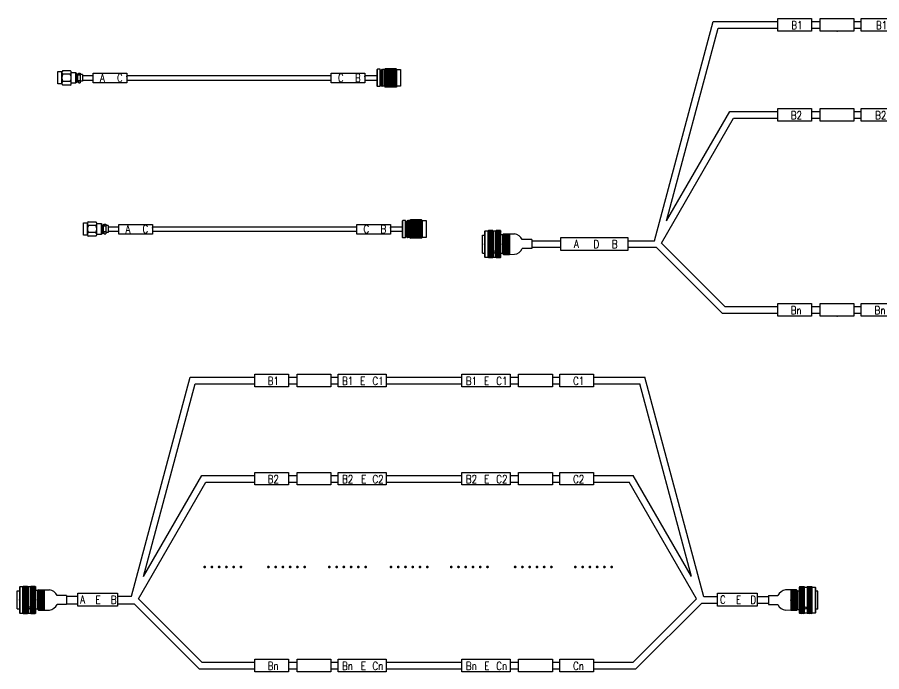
# Model space of a CAD drawing. Header units: inches. Extents: x -3640 to 3889, y -2291 to 954.
# Drawn here: x 1051 to 1591, y -556 to -147 of the extents above; entities that cross this region are included whole.
import ezdxf

# ---------------------------------------------------------------- set-up
doc = ezdxf.new("R2010")
doc.units = ezdxf.units.IN
doc.header["$MEASUREMENT"] = 0
doc.layers.add('C', color=2, linetype='Continuous')
doc.layers.add('VFDL', color=7, linetype='Continuous')
doc.styles.add('HZ', font='txt', dxfattribs={"width": 0.8, "bigfont": 'HZDX'})
doc.styles.add('样式 1', font='')
doc.styles.get('样式 1').set_extended_font_data('SimSun')

# ---------------------------------------------------------------- blocks, each defined once
blk = doc.blocks.new('spdglh')
at = {"lineweight": 30}
for p, q in [((-93.74, 1.46), (-87, 1.46)), ((-66, 2.44), (-66, -2.63)), ((-66, 1.46), (61.73, 1.46)), ((82.73, 2.44), (82.73, -2.63)), ((82.73, 1.46), (90.29, 1.46)), ((-93.74, -1.36), (-87, -1.36)), ((-66, -1.36), (61.73, -1.36)), ((82.73, -1.36), (90.29, -1.36))]:
    blk.add_line(p, q, dxfattribs=at)
for p, q in [((-93.74, 1.46), (-93.74, -1.36)), ((90.29, 1.46), (90.29, -1.36))]:
    blk.add_line(p, q)
for points in [[(-87, 2.97), (-66, 2.97), (-66, -3.13), (-87, -3.13)], [(61.73, 2.97), (82.73, 2.97), (82.73, -3.13), (61.73, -3.13)]]:
    blk.add_lwpolyline(points, close=True, dxfattribs=at)
for p in [(-66, 0.87), (-66, 0.87), (-66, 0.87), (82.73, 0.87), (82.73, 0.87), (82.73, 0.87)]:
    blk.add_point(p, dxfattribs=at)
at = {"style": 'HZ', "width": 0.8}
for s, p in [('A', (-82.86, -2.47)), ('C', (-72.21, -2.47)), ('C', (65.87, -2.47)), ('B', (76.52, -2.47))]:
    blk.add_text(s, height=5, dxfattribs=at).set_placement(p)
blk = doc.blocks.new('spdglh-z1')
at = {"lineweight": 30}
for p, q in [((-4.14, 3.39), (-4.14, -2.06)), ((-4.14, 2.72), (-3.53, 2.72)), ((-3.53, -2.73), (-3.53, 2.72)), ((-3.53, 2.47), (-2.91, 2.47)), ((-2.91, 2.47), (-2.36, 3.02)), ((-2.91, -2.51), (-2.91, 2.47)), ((-1.44, 1.75), (-2.91, 1.75)), ((-2.36, 3.02), (-1.44, 3.02)), ((-2.36, 3.02), (-2.36, 1.75)), ((-1.44, 3.02), (-1.44, -3.06)), ((0, 2.14), (-1.44, 2.14)), ((0, 2.14), (0, -2.14)), ((-4.14, -2.73), (-3.53, -2.73)), ((-3.53, -2.51), (-2.91, -2.51)), ((-1.44, -1.79), (-2.91, -1.79)), ((-2.36, -3.06), (-2.91, -2.51)), ((-2.36, -3.06), (-2.36, -1.79)), ((-2.36, -3.06), (-1.44, -3.06)), ((0, -2.14), (-1.44, -2.14)), ((-1.44, -3.02), (-1.44, -3.02))]:
    blk.add_line(p, q, dxfattribs=at)
at = {"layer": 'C', "color": 0, "lineweight": 30}
for p, q in [((-15.4, 3.94), (-12.93, 3.94)), ((-15.4, -3.8), (-15.4, 3.94)), ((-12.93, 3.39), (-12.93, 3.94)), ((-12.93, -3.34), (-12.93, 3.39)), ((-12.25, 4.55), (-7.68, 4.55)), ((-7.68, 2.29), (-12.25, 2.29)), ((-7, -3.34), (-7, 3.39)), ((-7, 3.39), (-4.14, 3.39)), ((-4.14, -3.34), (-4.14, 3.39)), ((-12.93, -3.8), (-15.4, -3.8)), ((-12.93, -3.34), (-12.93, -3.8)), ((-7.68, -2.23), (-12.25, -2.23)), ((-7.68, -4.49), (-12.25, -4.49)), ((-4.14, -3.34), (-7, -3.34))]:
    blk.add_line(p, q, dxfattribs=at)
for centre, radius, start, end in [((-11.65, 3.42), 1.28, 118.0017, 241.9983), ((-8.82, 0.03), 4.1, 146.5968, 213.4032), ((-8.28, 3.42), 1.28, 298.0017, 61.9983), ((-11.11, 0.03), 4.1, 326.5968, 33.4032), ((-11.65, -3.36), 1.28, 118.0017, 241.9983), ((-8.28, -3.36), 1.28, 298.0017, 61.9983)]:
    blk.add_arc(centre, radius, start, end, dxfattribs=at)
blk = doc.blocks.new('spdglh-y1')
at = {"lineweight": 30}
h = blk.add_hatch(dxfattribs=at)
h.set_pattern_fill('ANSI37', color=256, scale=4, angle=180, style=0)
h.set_pattern_definition([(225, (71.644, 46.64544), (0.3535534, -0.3535534), []), (315, (71.644, 46.64544), (0.3535534, 0.3535534), [])])
h.paths.add_polyline_path([(11.91, 5.7), (5.07, 5.7), (5.07, -5.7), (11.91, -5.7)])
for p, q in [((1.92, 5.43), (0.24, 5.43)), ((0.24, -5.43), (0.24, 5.43)), ((1.92, -5.43), (1.92, 5.43)), ((3.15, -5.43), (3.15, 5.43)), ((0, -5.19), (0, 5.19)), ((1.92, 3.97), (2.74, 3.97)), ((2.74, -5.02), (2.74, 5.02)), ((1.92, -3.97), (2.74, -3.97)), ((1.92, -5.43), (0.24, -5.43))]:
    blk.add_line(p, q, dxfattribs=at)
blk.add_point((2.74, 0), dxfattribs=at)
at = {"layer": 'VFDL', "linetype": 'Continuous', "lineweight": 30}
for p, q in [((0.24, 5.43), (0, 5.19)), ((3.15, 5.43), (2.74, 5.02)), ((3.52, 5.06), (3.15, 5.43)), ((5.07, 5.7), (4.62, 5.24)), ((5.07, -5.7), (5.07, 5.7)), ((11.91, 5.7), (5.07, 5.7)), ((11.91, -5.7), (11.91, 5.7)), ((11.91, 5.7), (12.37, 5.24)), ((3.7, 5.24), (3.52, 5.06)), ((3.52, -5.06), (3.52, 5.06)), ((3.52, 5.06), (3.52, 5.06)), ((3.7, -5.24), (3.7, 5.24)), ((4.62, 5.24), (3.7, 5.24)), ((4.62, -5.24), (4.62, 5.24)), ((12.37, -5.24), (12.37, 5.24)), ((12.37, 5.24), (14.65, 5.24)), ((14.65, 5.24), (14.65, -5.24)), ((0.24, -5.43), (0, -5.19)), ((3.15, -5.43), (2.74, -5.02)), ((3.52, -5.06), (3.15, -5.43)), ((3.7, -5.24), (3.52, -5.06)), ((4.62, -5.24), (3.7, -5.24)), ((4.62, -5.24), (5.07, -5.7)), ((12.37, -5.24), (11.91, -5.7)), ((14.65, -5.24), (12.37, -5.24)), ((11.91, -5.7), (5.07, -5.7))]:
    blk.add_line(p, q, dxfattribs=at)
blk = doc.blocks.new('射频单根连号')
for name, p in [('spdglh-y1', (90.29, 0.05)), ('spdglh-z1', (-93.74, 0.05)), ('spdglh', (0, 0))]:
    blk.add_blockref(name, p)
blk = doc.blocks.new('spltjs')
at = {"lineweight": 30}
for p, q in [((-140.39, 98.59), (-100.01, 98.59)), ((-78.85, 98.59), (-73.55, 98.59)), ((-52.38, 98.59), (-47.84, 98.59)), ((-17.76, 100.43), (-17.76, 92.63)), ((-17.76, 98.59), (29.53, 98.59)), ((59.61, 100.43), (59.61, 92.63)), ((59.61, 98.59), (64.91, 98.59)), ((86.08, 98.59), (90.62, 98.59)), ((111.79, 98.59), (143.85, 98.59)), ((-137.19, 94.42), (-100.01, 94.42)), ((-78.85, 94.42), (-73.55, 94.42)), ((-52.38, 94.42), (-47.84, 94.42)), ((-17.76, 94.42), (29.53, 94.42)), ((59.61, 94.42), (64.91, 94.42)), ((86.08, 94.42), (90.62, 94.42)), ((111.79, 94.42), (140.66, 94.42)), ((-17.76, 39.05), (-17.76, 31.24)), ((59.61, 39.05), (59.61, 31.24)), ((-132.99, 37.2), (-100.01, 37.2)), ((-130.58, 33.04), (-100.01, 33.04)), ((-78.85, 37.2), (-73.55, 37.2)), ((-78.85, 33.04), (-73.55, 33.04)), ((-52.38, 37.2), (-47.84, 37.2)), ((-52.38, 33.04), (-47.84, 33.04)), ((-17.76, 37.2), (29.53, 37.2)), ((-17.76, 33.04), (29.53, 33.04)), ((59.61, 37.2), (64.91, 37.2)), ((59.61, 33.04), (64.91, 33.04)), ((86.08, 37.2), (90.62, 37.2)), ((86.08, 33.04), (90.62, 33.04)), ((111.79, 37.2), (136.45, 37.2)), ((111.79, 33.04), (134.05, 33.04)), ((-217.54, -38.26), (-210.43, -38.26)), ((-217.54, -43.01), (-210.43, -43.01)), ((-185.78, -38.26), (-177.05, -38.26)), ((-185.78, -43.01), (-175.37, -43.01)), ((189.34, -42.75), (179.1, -42.75)), ((189.34, -38.66), (180.63, -38.66)), ((221.02, -38.66), (213.9, -38.66)), ((221.02, -42.75), (213.9, -42.75)), ((-132.99, -79.5), (-100.01, -79.5)), ((-78.85, -79.5), (-73.55, -79.5)), ((-52.38, -79.5), (-47.84, -79.5)), ((-17.76, -77.66), (-17.76, -85.46)), ((-17.76, -79.5), (29.53, -79.5)), ((59.61, -77.66), (59.61, -85.46)), ((59.61, -79.5), (64.91, -79.5)), ((86.08, -79.5), (90.62, -79.5)), ((111.79, -79.5), (136.45, -79.5)), ((-134.71, -83.67), (-100.01, -83.67)), ((-78.85, -83.67), (-73.55, -83.67)), ((-52.38, -83.67), (-47.84, -83.67)), ((-17.76, -83.67), (29.53, -83.67)), ((59.61, -83.67), (64.91, -83.67)), ((86.08, -83.67), (90.62, -83.67)), ((111.79, -83.67), (138.18, -83.67))]:
    blk.add_line(p, q, dxfattribs=at)
for p, q in [((-217.54, -38.26), (-217.54, -43.01)), ((221.02, -38.66), (221.02, -42.75))]:
    blk.add_line(p, q)
at = {"linetype": 'Continuous', "lineweight": 30}
for points in [[(-177.05, -38.26), (-140.39, 98.59)], [(180.63, -38.66), (143.85, 98.59)], [(-169.44, -25.93), (-137.19, 94.42)], [(172.9, -25.93), (140.66, 94.42)], [(-172.65, -39.83), (-130.58, 33.04)], [(-169.44, -25.93), (-132.99, 37.2)], [(176.12, -39.83), (134.05, 33.04)], [(172.9, -25.93), (136.45, 37.2)], [(-175.37, -43.01), (-134.71, -83.67)], [(-172.65, -39.83), (-132.99, -79.5)], [(176.12, -39.83), (136.45, -79.5)], [(179.1, -42.75), (138.18, -83.67)]]:
    blk.add_lwpolyline(points, dxfattribs=at)
at = {"lineweight": 30}
for points in [[(-100.01, 100.43), (-78.85, 100.43), (-78.85, 92.63), (-100.01, 92.63)], [(-73.55, 100.43), (-52.38, 100.43), (-52.38, 92.63), (-73.55, 92.63)], [(-47.84, 100.43), (-17.76, 100.43), (-17.76, 92.63), (-47.84, 92.63)], [(29.53, 100.43), (59.61, 100.43), (59.61, 92.63), (29.53, 92.63)], [(64.91, 100.43), (86.08, 100.43), (86.08, 92.63), (64.91, 92.63)], [(90.62, 100.43), (111.79, 100.43), (111.79, 92.63), (90.62, 92.63)], [(-100.01, 39.05), (-78.85, 39.05), (-78.85, 31.24), (-100.01, 31.24)], [(-73.55, 39.05), (-52.38, 39.05), (-52.38, 31.24), (-73.55, 31.24)], [(-47.84, 39.05), (-17.76, 39.05), (-17.76, 31.24), (-47.84, 31.24)], [(29.53, 39.05), (59.61, 39.05), (59.61, 31.24), (29.53, 31.24)], [(64.91, 39.05), (86.08, 39.05), (86.08, 31.24), (64.91, 31.24)], [(90.62, 39.05), (111.79, 39.05), (111.79, 31.24), (90.62, 31.24)], [(-210.43, -36.3), (-185.78, -36.3), (-185.78, -44.52), (-210.43, -44.52)], [(189.25, -36.3), (213.9, -36.3), (213.9, -44.52), (189.25, -44.52)], [(-100.01, -77.66), (-78.85, -77.66), (-78.85, -85.46), (-100.01, -85.46)], [(-73.55, -77.66), (-52.38, -77.66), (-52.38, -85.46), (-73.55, -85.46)], [(-47.84, -77.66), (-17.76, -77.66), (-17.76, -85.46), (-47.84, -85.46)], [(29.53, -77.66), (59.61, -77.66), (59.61, -85.46), (29.53, -85.46)], [(64.91, -77.66), (86.08, -77.66), (86.08, -85.46), (64.91, -85.46)], [(90.62, -77.66), (111.79, -77.66), (111.79, -85.46), (90.62, -85.46)]]:
    blk.add_lwpolyline(points, close=True, dxfattribs=at)
at = {"lineweight": 20, "style": 'HZ', "width": 0.8}
for s, p in [('B1', (-91.92, 93.73)), ('B1', (-45.44, 93.73)), ('E', (-34.09, 93.73)), ('C1', (-26.45, 93.73)), ('B1', (31.93, 93.73)), ('E', (43.28, 93.73)), ('C1', (50.92, 93.73)), ('C1', (98.9, 93.73)), ('B2', (-91.92, 32.35)), ('B2', (-45.44, 32.35)), ('E', (-33.48, 32.35)), ('C2', (-26.45, 32.35)), ('B2', (31.93, 32.35)), ('E', (43.43, 32.35)), ('C2', (50.92, 32.35)), ('C2', (98.9, 32.35)), ('A', (-209.09, -42.92)), ('E', (-199.51, -43.02)), ('B', (-189.95, -43.02)), ('C', (190.71, -42.92)), ('E', (200.69, -43.02)), ('D', (209.73, -43.02)), ('Bn', (-91.92, -84.36)), ('Bn', (-45.44, -84.36)), ('E', (-33.74, -84.36)), ('Cn', (-26.45, -84.36)), ('Bn', (31.93, -84.36)), ('E', (43.46, -84.36)), ('Cn', (50.92, -84.36)), ('Cn', (98.9, -84.36))]:
    blk.add_text(s, height=5, dxfattribs=at).set_placement(p)
at = {"style": '样式 1'}
for p in [(-133.54, -25.2), (-93.7, -25.2), (-55.62, -25.2), (-17.1, -25.2), (20.53, -25.2), (60.49, -25.2), (98.12, -25.2)]:
    blk.add_text('……', height=10, dxfattribs=at).set_placement(p)
blk = doc.blocks.new('spltjs-z1')
at = {"lineweight": 30}
h = blk.add_hatch(dxfattribs=at)
h.set_pattern_fill('ANSI37', color=256, scale=3, angle=180, style=0)
h.set_pattern_definition([(315, (-27.04582, 8.43554), (-0.265165, -0.265165), []), (225, (-27.04582, 8.43554), (-0.265165, 0.265165), [])])
h.paths.add_polyline_path([(-27.05, -8.44), (-24.38, -8.44), (-24.38, 8.44), (-27.05, 8.44)])
h = blk.add_hatch(dxfattribs=at)
h.set_pattern_fill('ANSI37', color=256, scale=3, angle=180, style=0)
h.set_pattern_definition([(315, (-22.2578, 8.43554), (-0.265165, -0.265165), []), (225, (-22.2578, 8.43554), (-0.265165, 0.265165), [])])
h.paths.add_polyline_path([(-22.26, -8.44), (-19.59, -8.44), (-19.59, 8.44), (-22.26, 8.44)])
for p, q in [((-30.81, 5.63), (-29.5, 5.63)), ((-30.81, -5.63), (-30.81, 5.63)), ((-29.28, 8.16), (-29.5, 7.94)), ((-29.5, 7.94), (-29.5, -7.94)), ((-27.05, 8.44), (-27.32, 8.16)), ((-27.05, -8.44), (-27.05, 8.44)), ((-24.38, 8.44), (-24.1, 8.16)), ((-22.26, 8.44), (-22.54, 8.16)), ((-22.26, -8.44), (-22.26, 8.44)), ((-19.59, 8.44), (-19.31, 8.16)), ((-19.31, -8.16), (-19.31, 8.16)), ((-18.17, 5.84), (-19.31, 5.84)), ((-17.58, 6.43), (-18.17, 5.84)), ((-18.17, 5.84), (-18.17, -5.84)), ((-17.58, 6.43), (-17.58, -6.43)), ((-17.58, 6.43), (-13.98, 6.43)), ((-17.58, 5.93), (-13.98, 5.93)), ((-17.58, 5.47), (-13.98, 5.47)), ((-13.98, 6.43), (-13.98, -6.43)), ((-13.98, 6.43), (-10.76, 6.38)), ((-17.58, 5), (-13.98, 5)), ((-17.58, 4.53), (-13.98, 4.53)), ((-17.58, 4.02), (-13.98, 4.02)), ((-17.58, 3.56), (-13.98, 3.56)), ((-17.58, 3.09), (-13.98, 3.09)), ((-17.58, 2.63), (-13.98, 2.63)), ((-17.58, 2.11), (-13.98, 2.11)), ((-17.58, 1.65), (-13.98, 1.65)), ((-17.58, 1.18), (-13.98, 1.18)), ((-17.58, 0.72), (-13.98, 0.72)), ((-17.58, 0.21), (-13.98, 0.21)), ((0, 2.79), (-5.92, 2.79)), ((0, 2.79), (0, -2.79)), ((-17.58, -0.26), (-13.98, -0.26)), ((-17.58, -0.72), (-13.98, -0.72)), ((-17.58, -1.24), (-13.98, -1.24)), ((-17.58, -1.7), (-13.98, -1.7)), ((-17.58, -2.17), (-13.98, -2.17)), ((-17.58, -2.63), (-13.98, -2.63)), ((-17.58, -3.15), (-13.98, -3.15)), ((-17.58, -3.61), (-13.98, -3.61)), ((-17.58, -4.08), (-13.98, -4.08)), ((-17.58, -4.54), (-13.98, -4.54)), ((-17.58, -5.05), (-13.98, -5.05)), ((0, -2.79), (-5.92, -2.79)), ((-30.81, -5.63), (-29.5, -5.63)), ((-29.5, -7.94), (-29.28, -8.16)), ((-27.32, -8.16), (-27.05, -8.44)), ((-24.1, -8.16), (-24.38, -8.44)), ((-22.54, -8.16), (-22.26, -8.44)), ((-19.31, -8.16), (-19.59, -8.44)), ((-18.17, -5.84), (-19.31, -5.84)), ((-17.58, -6.43), (-18.17, -5.84)), ((-17.58, -5.52), (-13.98, -5.52)), ((-17.58, -5.98), (-13.98, -5.98)), ((-17.58, -6.43), (-13.98, -6.43)), ((-13.98, -6.43), (-10.76, -6.38))]:
    blk.add_line(p, q, dxfattribs=at)
for points in [[(-29.28, -8.16), (-27.32, -8.16), (-27.32, 8.16), (-29.28, 8.16)], [(-27.05, -8.44), (-24.38, -8.44), (-24.38, 8.44), (-27.05, 8.44)], [(-24.1, -8.16), (-22.54, -8.16), (-22.54, 8.16), (-24.1, 8.16)], [(-22.26, -8.44), (-19.59, -8.44), (-19.59, 8.44), (-22.26, 8.44)]]:
    blk.add_lwpolyline(points, close=True, dxfattribs=at)
for centre, radius, start, end in [((-11.63, 0.16), 6.28, 24.7524, 82.1031), ((-23.32, -5.32), 0.854, 23.7022, 156.2978), ((-23.32, -4.63), 0.854, 203.7022, 336.2978), ((-23.32, -4.45), 0.943, 213.9978, 326.0022), ((-11.63, -0.16), 6.28, 277.8969, 335.2476)]:
    blk.add_arc(centre, radius, start, end, dxfattribs=at)
for p in [(-19.31, 0), (-19.31, 0), (-13.98, 0), (-29.5, 0)]:
    blk.add_point(p, dxfattribs=at)
blk = doc.blocks.new('spltjs-y1')
at = {"lineweight": 30}
h = blk.add_hatch(dxfattribs=at)
h.set_pattern_fill('ANSI37', color=256, scale=3, angle=180, style=0)
h.set_pattern_definition([(225, (22.2578, 8.43554), (0.265165, -0.265165), []), (315, (22.2578, 8.43554), (0.265165, 0.265165), [])])
h.paths.add_polyline_path([(22.26, 8.44), (19.59, 8.44), (19.59, -8.44), (22.26, -8.44)])
h = blk.add_hatch(dxfattribs=at)
h.set_pattern_fill('ANSI37', color=256, scale=3, angle=180, style=0)
h.set_pattern_definition([(225, (27.04582, 8.43554), (0.265165, -0.265165), []), (315, (27.04582, 8.43554), (0.265165, 0.265165), [])])
h.paths.add_polyline_path([(27.05, 8.44), (24.38, 8.44), (24.38, -8.44), (27.05, -8.44)])
for p, q in [((13.98, 6.43), (10.76, 6.38)), ((17.58, 6.43), (13.98, 6.43)), ((13.98, 6.43), (13.98, -6.43)), ((17.58, 5.93), (13.98, 5.93)), ((17.58, 5.47), (13.98, 5.47)), ((17.58, 6.43), (18.17, 5.84)), ((17.58, 6.43), (17.58, -6.43)), ((18.17, 5.84), (19.31, 5.84)), ((18.17, 5.84), (18.17, -5.84)), ((19.59, 8.44), (19.31, 8.16)), ((19.31, -8.16), (19.31, 8.16)), ((22.26, -8.44), (22.26, 8.44)), ((22.26, 8.44), (22.54, 8.16)), ((24.38, 8.44), (24.1, 8.16)), ((27.05, -8.44), (27.05, 8.44)), ((27.05, 8.44), (27.32, 8.16)), ((29.28, 8.16), (29.5, 7.94)), ((29.5, 7.94), (29.5, -7.94)), ((30.81, 5.63), (29.5, 5.63)), ((30.81, -5.63), (30.81, 5.63)), ((0, 2.79), (5.92, 2.79)), ((0, 2.79), (0, -2.79)), ((17.58, 5), (13.98, 5)), ((17.58, 4.53), (13.98, 4.53)), ((17.58, 4.02), (13.98, 4.02)), ((17.58, 3.56), (13.98, 3.56)), ((17.58, 3.09), (13.98, 3.09)), ((17.58, 2.63), (13.98, 2.63)), ((17.58, 2.11), (13.98, 2.11)), ((17.58, 1.65), (13.98, 1.65)), ((17.58, 1.18), (13.98, 1.18)), ((17.58, 0.72), (13.98, 0.72)), ((17.58, 0.21), (13.98, 0.21)), ((0, -2.79), (5.92, -2.79)), ((17.58, -0.26), (13.98, -0.26)), ((17.58, -0.72), (13.98, -0.72)), ((17.58, -1.24), (13.98, -1.24)), ((17.58, -1.7), (13.98, -1.7)), ((17.58, -2.17), (13.98, -2.17)), ((17.58, -2.63), (13.98, -2.63)), ((17.58, -3.15), (13.98, -3.15)), ((17.58, -3.61), (13.98, -3.61)), ((17.58, -4.08), (13.98, -4.08)), ((17.58, -4.54), (13.98, -4.54)), ((17.58, -5.05), (13.98, -5.05)), ((13.98, -6.43), (10.76, -6.38)), ((17.58, -5.52), (13.98, -5.52)), ((17.58, -5.98), (13.98, -5.98)), ((17.58, -6.43), (13.98, -6.43)), ((17.58, -6.43), (18.17, -5.84)), ((18.17, -5.84), (19.31, -5.84)), ((19.31, -8.16), (19.59, -8.44)), ((22.54, -8.16), (22.26, -8.44)), ((24.1, -8.16), (24.38, -8.44)), ((27.32, -8.16), (27.05, -8.44)), ((29.5, -7.94), (29.28, -8.16)), ((30.81, -5.63), (29.5, -5.63))]:
    blk.add_line(p, q, dxfattribs=at)
for points in [[(22.26, -8.44), (19.59, -8.44), (19.59, 8.44), (22.26, 8.44)], [(24.1, -8.16), (22.54, -8.16), (22.54, 8.16), (24.1, 8.16)], [(27.05, -8.44), (24.38, -8.44), (24.38, 8.44), (27.05, 8.44)], [(29.28, -8.16), (27.32, -8.16), (27.32, 8.16), (29.28, 8.16)]]:
    blk.add_lwpolyline(points, close=True, dxfattribs=at)
for centre, radius, start, end in [((11.63, 0.16), 6.28, 97.8969, 155.2476), ((11.63, -0.16), 6.28, 204.7524, 262.1031), ((23.32, -5.32), 0.854, 23.7022, 156.2978), ((23.32, -4.63), 0.854, 203.7022, 336.2978), ((23.32, -4.45), 0.943, 213.9978, 326.0022)]:
    blk.add_arc(centre, radius, start, end, dxfattribs=at)
for p in [(13.98, 0), (19.31, 0), (19.31, 0), (29.5, 0)]:
    blk.add_point(p, dxfattribs=at)
blk = doc.blocks.new('射频两头集束')
for name, p in [('spltjs', (-0.93, -0.43)), ('spltjs-z1', (-218.47, -41.06)), ('spltjs-y1', (220.09, -41.13))]:
    blk.add_blockref(name, p)
blk = doc.blocks.new('spdg')
at = {"lineweight": 30}
for p, q in [((-90.94, 1.43), (-84.2, 1.43)), ((-63.2, 2.42), (-63.2, -2.65)), ((-63.2, 1.43), (64.53, 1.43)), ((85.53, 2.42), (85.53, -2.65)), ((85.53, 1.43), (93.09, 1.43)), ((-90.94, -1.38), (-84.2, -1.38)), ((-63.2, -1.38), (64.53, -1.38)), ((85.53, -1.38), (93.09, -1.38))]:
    blk.add_line(p, q, dxfattribs=at)
for p, q in [((-90.94, 1.43), (-90.94, -1.38)), ((93.09, 1.43), (93.09, -1.38))]:
    blk.add_line(p, q)
for points in [[(-84.2, 2.95), (-63.2, 2.95), (-63.2, -3.15), (-84.2, -3.15)], [(64.53, 2.95), (85.53, 2.95), (85.53, -3.15), (64.53, -3.15)]]:
    blk.add_lwpolyline(points, close=True, dxfattribs=at)
for p in [(-63.2, 0.85), (-63.2, 0.85), (-63.2, 0.85), (85.53, 0.85), (85.53, 0.85), (85.53, 0.85)]:
    blk.add_point(p, dxfattribs=at)
at = {"style": 'HZ', "width": 0.8}
for s, p in [('A', (-80.06, -2.49)), ('C', (-69.41, -2.49)), ('C', (68.67, -2.49)), ('B', (79.32, -2.49))]:
    blk.add_text(s, height=5, dxfattribs=at).set_placement(p)
blk = doc.blocks.new('spdg-z1')
at = {"lineweight": 30}
for p, q in [((-4.15, 3.36), (-4.15, -2.09)), ((-4.15, 2.69), (-3.54, 2.69)), ((-3.54, -2.76), (-3.54, 2.69)), ((-3.54, 2.44), (-2.93, 2.44)), ((-2.93, 2.44), (-2.38, 2.99)), ((-2.93, -2.54), (-2.93, 2.44)), ((-1.46, 1.72), (-2.93, 1.72)), ((-2.38, 2.99), (-1.46, 2.99)), ((-2.38, 2.99), (-2.38, 1.72)), ((-1.46, 2.99), (-1.46, -3.09)), ((-0.02, 2.11), (-1.46, 2.11)), ((-0.02, 2.11), (-0.02, -2.17)), ((-4.15, -2.76), (-3.54, -2.76)), ((-3.54, -2.54), (-2.93, -2.54)), ((-1.46, -1.82), (-2.93, -1.82)), ((-2.38, -3.09), (-2.93, -2.54)), ((-2.38, -3.09), (-2.38, -1.82)), ((-2.38, -3.09), (-1.46, -3.09)), ((-0.02, -2.17), (-1.46, -2.17)), ((-1.46, -3.05), (-1.46, -3.05))]:
    blk.add_line(p, q, dxfattribs=at)
at = {"layer": 'C', "color": 0, "lineweight": 30}
for p, q in [((-15.42, 3.91), (-12.95, 3.91)), ((-15.42, -3.82), (-15.42, 3.91)), ((-12.95, 3.36), (-12.95, 3.91)), ((-12.95, -3.37), (-12.95, 3.36)), ((-12.27, 4.52), (-7.7, 4.52)), ((-7.7, 2.26), (-12.27, 2.26)), ((-7.02, -3.37), (-7.02, 3.36)), ((-7.02, 3.36), (-4.15, 3.36)), ((-4.15, -3.37), (-4.15, 3.36)), ((-12.95, -3.82), (-15.42, -3.82)), ((-12.95, -3.37), (-12.95, -3.82)), ((-7.7, -2.26), (-12.27, -2.26)), ((-7.7, -4.52), (-12.27, -4.52)), ((-4.15, -3.37), (-7.02, -3.37))]:
    blk.add_line(p, q, dxfattribs=at)
for centre, radius, start, end in [((-11.67, 3.39), 1.28, 118.0017, 241.9983), ((-8.84, 0), 4.1, 146.5968, 213.4032), ((-8.3, 3.39), 1.28, 298.0017, 61.9983), ((-11.13, 0), 4.1, 326.5968, 33.4032), ((-11.67, -3.39), 1.28, 118.0017, 241.9983), ((-8.3, -3.39), 1.28, 298.0017, 61.9983)]:
    blk.add_arc(centre, radius, start, end, dxfattribs=at)
blk = doc.blocks.new('spdg-y1')
at = {"lineweight": 30}
h = blk.add_hatch(dxfattribs=at)
h.set_pattern_fill('ANSI37', color=256, scale=4, angle=180, style=0)
h.set_pattern_definition([(225, (71.644, 46.64544), (0.3535534, -0.3535534), []), (315, (71.644, 46.64544), (0.3535534, 0.3535534), [])])
h.paths.add_polyline_path([(11.91, 5.7), (5.07, 5.7), (5.07, -5.7), (11.91, -5.7)])
for p, q in [((1.92, 5.43), (0.24, 5.43)), ((0.24, -5.43), (0.24, 5.43)), ((1.92, -5.43), (1.92, 5.43)), ((3.15, -5.43), (3.15, 5.43)), ((0, -5.19), (0, 5.19)), ((1.92, 3.97), (2.74, 3.97)), ((2.74, -5.02), (2.74, 5.02)), ((1.92, -3.97), (2.74, -3.97)), ((1.92, -5.43), (0.24, -5.43))]:
    blk.add_line(p, q, dxfattribs=at)
blk.add_point((2.74, 0), dxfattribs=at)
at = {"layer": 'VFDL', "linetype": 'Continuous', "lineweight": 30}
for p, q in [((0.24, 5.43), (0, 5.19)), ((3.15, 5.43), (2.74, 5.02)), ((3.52, 5.06), (3.15, 5.43)), ((5.07, 5.7), (4.62, 5.24)), ((5.07, -5.7), (5.07, 5.7)), ((11.91, 5.7), (5.07, 5.7)), ((11.91, -5.7), (11.91, 5.7)), ((11.91, 5.7), (12.37, 5.24)), ((3.7, 5.24), (3.52, 5.06)), ((3.52, -5.06), (3.52, 5.06)), ((3.52, 5.06), (3.52, 5.06)), ((3.7, -5.24), (3.7, 5.24)), ((4.62, 5.24), (3.7, 5.24)), ((4.62, -5.24), (4.62, 5.24)), ((12.37, -5.24), (12.37, 5.24)), ((12.37, 5.24), (14.65, 5.24)), ((14.65, 5.24), (14.65, -5.24)), ((0.24, -5.43), (0, -5.19)), ((3.15, -5.43), (2.74, -5.02)), ((3.52, -5.06), (3.15, -5.43)), ((3.7, -5.24), (3.52, -5.06)), ((4.62, -5.24), (3.7, -5.24)), ((4.62, -5.24), (5.07, -5.7)), ((12.37, -5.24), (11.91, -5.7)), ((14.65, -5.24), (12.37, -5.24)), ((11.91, -5.7), (5.07, -5.7))]:
    blk.add_line(p, q, dxfattribs=at)
blk = doc.blocks.new('射频单根')
for name, p in [('spdg-y1', (93.09, 0.02)), ('spdg-z1', (-90.94, 0.02)), ('spdg', (0, 0))]:
    blk.add_blockref(name, p)
blk = doc.blocks.new('spjslh-z1')
at = {"lineweight": 30}
h = blk.add_hatch(dxfattribs=at)
h.set_pattern_fill('ANSI37', color=256, scale=3, angle=180, style=0)
h.set_pattern_definition([(315, (-27.04582, 8.43554), (-0.265165, -0.265165), []), (225, (-27.04582, 8.43554), (-0.265165, 0.265165), [])])
h.paths.add_polyline_path([(-27.05, -8.44), (-24.38, -8.44), (-24.38, 8.44), (-27.05, 8.44)])
h = blk.add_hatch(dxfattribs=at)
h.set_pattern_fill('ANSI37', color=256, scale=3, angle=180, style=0)
h.set_pattern_definition([(315, (-22.2578, 8.43554), (-0.265165, -0.265165), []), (225, (-22.2578, 8.43554), (-0.265165, 0.265165), [])])
h.paths.add_polyline_path([(-22.26, -8.44), (-19.59, -8.44), (-19.59, 8.44), (-22.26, 8.44)])
for p, q in [((-30.81, 5.63), (-29.5, 5.63)), ((-30.81, -5.63), (-30.81, 5.63)), ((-29.28, 8.16), (-29.5, 7.94)), ((-29.5, 7.94), (-29.5, -7.94)), ((-27.05, 8.44), (-27.32, 8.16)), ((-27.05, -8.44), (-27.05, 8.44)), ((-24.38, 8.44), (-24.1, 8.16)), ((-22.26, 8.44), (-22.54, 8.16)), ((-22.26, -8.44), (-22.26, 8.44)), ((-19.59, 8.44), (-19.31, 8.16)), ((-19.31, -8.16), (-19.31, 8.16)), ((-18.17, 5.84), (-19.31, 5.84)), ((-17.58, 6.43), (-18.17, 5.84)), ((-18.17, 5.84), (-18.17, -5.84)), ((-17.58, 6.43), (-17.58, -6.43)), ((-17.58, 6.43), (-13.98, 6.43)), ((-17.58, 5.93), (-13.98, 5.93)), ((-17.58, 5.47), (-13.98, 5.47)), ((-13.98, 6.43), (-13.98, -6.43)), ((-13.98, 6.43), (-10.76, 6.38)), ((-17.58, 5), (-13.98, 5)), ((-17.58, 4.53), (-13.98, 4.53)), ((-17.58, 4.02), (-13.98, 4.02)), ((-17.58, 3.56), (-13.98, 3.56)), ((-17.58, 3.09), (-13.98, 3.09)), ((-17.58, 2.63), (-13.98, 2.63)), ((-17.58, 2.11), (-13.98, 2.11)), ((-17.58, 1.65), (-13.98, 1.65)), ((-17.58, 1.18), (-13.98, 1.18)), ((-17.58, 0.72), (-13.98, 0.72)), ((-17.58, 0.21), (-13.98, 0.21)), ((0, 2.79), (-5.92, 2.79)), ((0, 2.79), (0, -2.79)), ((-17.58, -0.26), (-13.98, -0.26)), ((-17.58, -0.72), (-13.98, -0.72)), ((-17.58, -1.24), (-13.98, -1.24)), ((-17.58, -1.7), (-13.98, -1.7)), ((-17.58, -2.17), (-13.98, -2.17)), ((-17.58, -2.63), (-13.98, -2.63)), ((-17.58, -3.15), (-13.98, -3.15)), ((-17.58, -3.61), (-13.98, -3.61)), ((-17.58, -4.08), (-13.98, -4.08)), ((-17.58, -4.54), (-13.98, -4.54)), ((-17.58, -5.05), (-13.98, -5.05)), ((0, -2.79), (-5.92, -2.79)), ((-30.81, -5.63), (-29.5, -5.63)), ((-29.5, -7.94), (-29.28, -8.16)), ((-27.32, -8.16), (-27.05, -8.44)), ((-24.1, -8.16), (-24.38, -8.44)), ((-22.54, -8.16), (-22.26, -8.44)), ((-19.31, -8.16), (-19.59, -8.44)), ((-18.17, -5.84), (-19.31, -5.84)), ((-17.58, -6.43), (-18.17, -5.84)), ((-17.58, -5.52), (-13.98, -5.52)), ((-17.58, -5.98), (-13.98, -5.98)), ((-17.58, -6.43), (-13.98, -6.43)), ((-13.98, -6.43), (-10.76, -6.38))]:
    blk.add_line(p, q, dxfattribs=at)
for points in [[(-29.28, -8.16), (-27.32, -8.16), (-27.32, 8.16), (-29.28, 8.16)], [(-27.05, -8.44), (-24.38, -8.44), (-24.38, 8.44), (-27.05, 8.44)], [(-24.1, -8.16), (-22.54, -8.16), (-22.54, 8.16), (-24.1, 8.16)], [(-22.26, -8.44), (-19.59, -8.44), (-19.59, 8.44), (-22.26, 8.44)]]:
    blk.add_lwpolyline(points, close=True, dxfattribs=at)
for centre, radius, start, end in [((-11.63, 0.16), 6.28, 24.7524, 82.1031), ((-23.32, -5.32), 0.854, 23.7022, 156.2978), ((-23.32, -4.63), 0.854, 203.7022, 336.2978), ((-23.32, -4.45), 0.943, 213.9978, 326.0022), ((-11.63, -0.16), 6.28, 277.8969, 335.2476)]:
    blk.add_arc(centre, radius, start, end, dxfattribs=at)
for p in [(-19.31, 0), (-19.31, 0), (-13.98, 0), (-29.5, 0)]:
    blk.add_point(p, dxfattribs=at)
blk = doc.blocks.new('spjslh-y1')
at = {"lineweight": 30}
for p, q in [((0, 2.08), (6.36, 2.08)), ((0, 2.08), (0, -2.08)), ((0, -2.08), (6.47, -2.08))]:
    blk.add_line(p, q, dxfattribs=at)
for centre, radius, start, end in [((8.68, 1.01), 2.56, 94.9925, 155.1073), ((4.74, -3.56), 2.27, 38.6223, 40.5265), ((8.68, -0.78), 2.56, 212.2338, 265.0075)]:
    blk.add_arc(centre, radius, start, end, dxfattribs=at)
at = {"layer": 'C', "color": 0, "lineweight": 30}
for p, q in [((8.46, 3.55), (8.46, -3.32)), ((8.46, 3.55), (9.48, 3.55)), ((8.46, 2.11), (9.48, 2.11)), ((9.48, 3.55), (9.48, -3.22)), ((9.48, 3.09), (10.54, 3.09)), ((10.54, -3.17), (10.54, 3.56)), ((13.41, 3.56), (10.54, 3.56)), ((13.41, -3.17), (13.41, 3.56)), ((18.65, 4.72), (14.08, 4.72)), ((14.08, 2.46), (18.65, 2.46)), ((21.8, 4.11), (19.33, 4.11)), ((19.33, 3.56), (19.33, 4.11)), ((19.33, -3.17), (19.33, 3.56)), ((21.8, -3.63), (21.8, 4.11)), ((8.46, -2.05), (9.48, -2.05)), ((8.46, -3.32), (9.48, -3.32)), ((9.48, -2.88), (10.54, -2.88)), ((9.48, -3.32), (9.48, -3.13)), ((10.54, -3.17), (13.41, -3.17)), ((14.08, -2.06), (18.65, -2.06)), ((14.08, -4.32), (18.65, -4.32)), ((19.33, -3.17), (19.33, -3.63)), ((19.33, -3.63), (21.8, -3.63))]:
    blk.add_line(p, q, dxfattribs=at)
for centre, radius, start, end in [((14.68, 3.59), 1.28, 118.0017, 241.9983), ((17.51, 0.2), 4.1, 146.5968, 213.4032), ((18.05, 3.59), 1.28, 298.0017, 61.9983), ((15.23, 0.2), 4.1, 326.5968, 33.4032), ((14.68, -3.19), 1.28, 118.0017, 241.9983), ((18.05, -3.19), 1.28, 298.0017, 61.9983)]:
    blk.add_arc(centre, radius, start, end, dxfattribs=at)
blk = doc.blocks.new('spjslh-y2')
at = {"lineweight": 30}
for p, q in [((0, 2.08), (6.36, 2.08)), ((0, 2.08), (0, -2.08)), ((0, -2.08), (6.47, -2.08))]:
    blk.add_line(p, q, dxfattribs=at)
for centre, radius, start, end in [((8.68, 1.01), 2.56, 94.9925, 155.1073), ((4.74, -3.56), 2.27, 38.6223, 40.5265), ((8.68, -0.78), 2.56, 212.2338, 265.0075)]:
    blk.add_arc(centre, radius, start, end, dxfattribs=at)
at = {"layer": 'C', "color": 0, "lineweight": 30}
for p, q in [((8.46, 3.55), (8.46, -3.32)), ((8.46, 3.55), (9.48, 3.55)), ((8.46, 2.11), (9.48, 2.11)), ((9.48, 3.55), (9.48, -3.22)), ((9.48, 3.09), (10.54, 3.09)), ((10.54, -3.17), (10.54, 3.56)), ((13.41, 3.56), (10.54, 3.56)), ((13.41, -3.17), (13.41, 3.56)), ((18.65, 4.72), (14.08, 4.72)), ((14.08, 2.46), (18.65, 2.46)), ((21.8, 4.11), (19.33, 4.11)), ((19.33, 3.56), (19.33, 4.11)), ((19.33, -3.17), (19.33, 3.56)), ((21.8, -3.63), (21.8, 4.11)), ((8.46, -2.05), (9.48, -2.05)), ((8.46, -3.32), (9.48, -3.32)), ((9.48, -2.88), (10.54, -2.88)), ((9.48, -3.32), (9.48, -3.13)), ((10.54, -3.17), (13.41, -3.17)), ((14.08, -2.06), (18.65, -2.06)), ((14.08, -4.32), (18.65, -4.32)), ((19.33, -3.17), (19.33, -3.63)), ((19.33, -3.63), (21.8, -3.63))]:
    blk.add_line(p, q, dxfattribs=at)
for centre, radius, start, end in [((14.68, 3.59), 1.28, 118.0017, 241.9983), ((17.51, 0.2), 4.1, 146.5968, 213.4032), ((18.05, 3.59), 1.28, 298.0017, 61.9983), ((15.23, 0.2), 4.1, 326.5968, 33.4032), ((14.68, -3.19), 1.28, 118.0017, 241.9983), ((18.05, -3.19), 1.28, 298.0017, 61.9983)]:
    blk.add_arc(centre, radius, start, end, dxfattribs=at)
blk = doc.blocks.new('spjslh-y3')
at = {"lineweight": 30}
for p, q in [((0, 2.08), (6.36, 2.08)), ((0, 2.08), (0, -2.08)), ((0, -2.08), (6.47, -2.08))]:
    blk.add_line(p, q, dxfattribs=at)
for centre, radius, start, end in [((8.68, 1.01), 2.56, 94.9925, 155.1073), ((4.74, -3.56), 2.27, 38.6223, 40.5265), ((8.68, -0.78), 2.56, 212.2338, 265.0075)]:
    blk.add_arc(centre, radius, start, end, dxfattribs=at)
at = {"layer": 'C', "color": 0, "lineweight": 30}
for p, q in [((8.46, 3.55), (8.46, -3.32)), ((8.46, 3.55), (9.48, 3.55)), ((8.46, 2.11), (9.48, 2.11)), ((9.48, 3.55), (9.48, -3.22)), ((9.48, 3.09), (10.54, 3.09)), ((10.54, -3.17), (10.54, 3.56)), ((13.41, 3.56), (10.54, 3.56)), ((13.41, -3.17), (13.41, 3.56)), ((18.65, 4.72), (14.08, 4.72)), ((14.08, 2.46), (18.65, 2.46)), ((21.8, 4.11), (19.33, 4.11)), ((19.33, 3.56), (19.33, 4.11)), ((19.33, -3.17), (19.33, 3.56)), ((21.8, -3.63), (21.8, 4.11)), ((8.46, -2.05), (9.48, -2.05)), ((8.46, -3.32), (9.48, -3.32)), ((9.48, -2.88), (10.54, -2.88)), ((9.48, -3.32), (9.48, -3.13)), ((10.54, -3.17), (13.41, -3.17)), ((14.08, -2.06), (18.65, -2.06)), ((14.08, -4.32), (18.65, -4.32)), ((19.33, -3.17), (19.33, -3.63)), ((19.33, -3.63), (21.8, -3.63))]:
    blk.add_line(p, q, dxfattribs=at)
for centre, radius, start, end in [((14.68, 3.59), 1.28, 118.0017, 241.9983), ((17.51, 0.2), 4.1, 146.5968, 213.4032), ((18.05, 3.59), 1.28, 298.0017, 61.9983), ((15.23, 0.2), 4.1, 326.5968, 33.4032), ((14.68, -3.19), 1.28, 118.0017, 241.9983), ((18.05, -3.19), 1.28, 298.0017, 61.9983)]:
    blk.add_arc(centre, radius, start, end, dxfattribs=at)
blk = doc.blocks.new('射频集束')
at = {"lineweight": 30}
for p, q in [((34.81, 138.77), (75.19, 138.77)), ((96.36, 138.77), (101.65, 138.77)), ((122.82, 138.77), (127.36, 138.77)), ((148.53, 138.77), (212.47, 138.77)), ((240.85, 138.77), (251.36, 138.77)), ((251.36, 138.77), (251.36, 134.61)), ((38.01, 134.61), (75.19, 134.61)), ((96.36, 134.61), (101.65, 134.61)), ((122.82, 134.61), (127.36, 134.61)), ((148.53, 134.61), (212.47, 134.61)), ((240.85, 134.61), (251.36, 134.61)), ((45.19, 82.54), (75.19, 82.54)), ((96.36, 82.54), (101.65, 82.54)), ((122.82, 82.54), (127.36, 82.54)), ((148.53, 82.54), (212.47, 82.54)), ((240.85, 82.54), (251.36, 82.54)), ((251.36, 82.54), (251.36, 78.37)), ((47.59, 78.37), (75.19, 78.37)), ((96.36, 78.37), (101.65, 78.37)), ((122.82, 78.37), (127.36, 78.37)), ((148.53, 78.37), (212.47, 78.37)), ((240.85, 78.37), (251.36, 78.37)), ((-78.53, 1.69), (-60.48, 1.69)), ((-18.48, 1.69), (-1.92, 1.69)), ((-78.53, -2.31), (-60.48, -2.31)), ((-18.48, -2.31), (-0.68, -2.31)), ((42.21, -39.31), (75.19, -39.31)), ((96.36, -39.31), (101.65, -39.31)), ((122.82, -39.31), (127.36, -39.31)), ((148.53, -39.31), (212.47, -39.31)), ((40.49, -43.48), (75.19, -43.48)), ((96.36, -43.48), (101.65, -43.48)), ((122.82, -43.48), (127.36, -43.48)), ((148.53, -43.48), (212.47, -43.48))]:
    blk.add_line(p, q, dxfattribs=at)
for p, q in [((-78.53, 1.69), (-78.53, -2.31)), ((251.36, -39.31), (240.85, -39.31)), ((251.36, -39.31), (251.36, -43.48)), ((251.36, -43.48), (240.85, -43.48))]:
    blk.add_line(p, q)
for points in [[(75.19, 140.62), (96.36, 140.62), (96.36, 132.81), (75.19, 132.81)], [(101.65, 140.62), (122.82, 140.62), (122.82, 132.81), (101.65, 132.81)], [(127.36, 140.62), (148.53, 140.62), (148.53, 132.81), (127.36, 132.81)], [(212.47, 140.62), (240.85, 140.62), (240.85, 132.81), (212.47, 132.81)], [(75.19, 84.38), (96.36, 84.38), (96.36, 76.58), (75.19, 76.58)], [(101.65, 84.38), (122.82, 84.38), (122.82, 76.58), (101.65, 76.58)], [(127.36, 84.38), (148.53, 84.38), (148.53, 76.58), (127.36, 76.58)], [(212.47, 84.38), (240.85, 84.38), (240.85, 76.58), (212.47, 76.58)], [(-60.41, 3.89), (-18.41, 3.89), (-18.41, -4.34), (-60.41, -4.34)], [(75.19, -37.47), (96.36, -37.47), (96.36, -45.27), (75.19, -45.27)], [(101.65, -37.47), (122.82, -37.47), (122.82, -45.27), (101.65, -45.27)], [(127.36, -37.47), (148.53, -37.47), (148.53, -45.27), (127.36, -45.27)], [(212.47, -37.47), (240.85, -37.47), (240.85, -45.27), (212.47, -45.27)]]:
    blk.add_lwpolyline(points, close=True, dxfattribs=at)
at = {"linetype": 'Continuous', "lineweight": 30}
for points in [[(-1.92, 1.69), (34.81, 138.77)], [(5.76, 14.26), (38.01, 134.61)], [(5.76, 14.26), (45.19, 82.54)], [(2.55, 0.35), (47.59, 78.37)], [(2.55, 0.35), (42.21, -39.31)], [(-0.68, -2.31), (40.49, -43.48)]]:
    blk.add_lwpolyline(points, dxfattribs=at)
for p in [(112.24, 132.81), (112.24, -45.27)]:
    blk.add_point(p)
for name, p in [('spjslh-y1', (251.36, 136.69)), ('spjslh-y2', (251.36, 80.46)), ('spjslh-z1', (-78.53, -0.31)), ('spjslh-y3', (251.36, -41.4))]:
    blk.add_blockref(name, p)
at = {"style": 'HZ', "width": 0.8}
for s, p in [('B1', (83.65, 133.92)), ('B1', (136.53, 133.92)), ('B1', (214.9, 133.92)), ('D', (226.45, 133.92)), ('C1', (234.05, 133.92)), ('B2', (83.34, 77.68)), ('B2', (136.02, 77.68)), ('B2', (214.9, 77.68)), ('D', (226.45, 77.68)), ('C2', (232.8, 77.68)), ('A', (-52.17, -2.73)), ('D', (-39.94, -2.83)), ('B', (-28.44, -2.83)), ('Bn', (83.28, -44.17)), ('Bn', (135.64, -44.17)), ('Bn', (214.51, -44.17)), ('D', (226.45, -44.17)), ('Cn', (232.96, -44.17))]:
    blk.add_text(s, height=5, dxfattribs=at).set_placement(p)

msp = doc.modelspace()

# ---------------------------------------------------------------- block references
for name, p in [('射频集束', (1450.51, -288.11)), ('射频单根连号', (1185.02, -184.62)), ('射频单根', (1198.19, -279.02)), ('射频两头集束', (1299.8, -469.69))]:
    msp.add_blockref(name, p)

doc.saveas('drawing.dxf')
